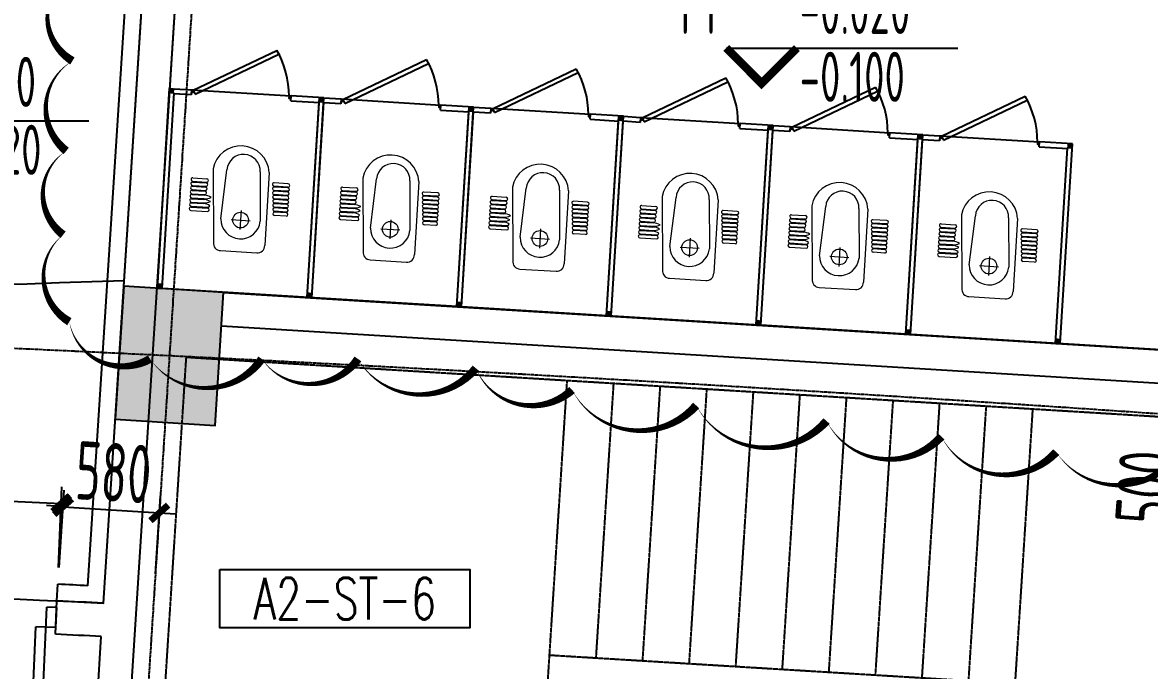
# Model space of a CAD drawing. Header units: millimetres. Extents: x 11639278 to 23698211, y -13072636 to -5537337.
# Drawn here: x 11792680 to 11799443, y -6392327 to -6388442 of the extents above; entities that cross this region are included whole.
import ezdxf
from ezdxf.enums import TextEntityAlignment as Align

# ---------------------------------------------------------------- set-up
doc = ezdxf.new("R2010")
doc.units = ezdxf.units.MM
doc.header["$LTSCALE"] = 10
for name, pattern in [('A2-RD-F1（少）$0$AUDIT_I_130807214254-2', [0]), ('A2-RG-AXIS$0$CENTER', [2, 1.25, -0.25, 0.25, -0.25]), ('A2-RG-AXIS$0$DOTE', [2.4200000000000004, 2, -0.2, 0.02, -0.2]), ('A2-RV-F1$0$DASHED2', [0.375, 0.25, -0.125])]:
    doc.linetypes.add(name, pattern=pattern)
for name, color, linetype in [('A2-RB-F1$0$A-DIMS-100', 1, 'Continuous'), ('A2-RD-F1（少）$0$A-1-1-X-toilel$0$A-FIXT', 55, 'Continuous'), ('A2-RD-F1（少）$0$A-STRS', 50, 'Continuous'), ('A2-RD-F1（少）$0$an-door', 2, 'Continuous'), ('A2-RD-F1（少）$0$B1-WC-FIXT', 55, 'A2-RD-F1（少）$0$AUDIT_I_130807214254-2'), ('A2-RG-AXIS$0$A-GRID', 1, 'A2-RG-AXIS$0$CENTER'), ('A2-RI-F1$0$$1$A-SYMB-NUMB-T', 4, 'Continuous'), ('A2-RI-F1$0$$2$A-SYMB', 4, 'Continuous'), ('A2-RI-F1$0$$3$A-SYMB', 4, 'Continuous'), ('A2-RI-F1$0$A-DOOR', 32, 'Continuous'), ('A2-RI-F1$0$A-SYMB', 4, 'Continuous'), ('A2-RI-F1$0$A-WALL', 7, 'Continuous'), ('A2-RI-F1$0$an-door', 2, 'Continuous'), ('A2-RI-F1$0$WINDOW_TEXT', 7, 'Continuous'), ('A2-RS-F1$0$A-HATH-GRAY', 8, 'Continuous'), ('A2-RS-F1$0$A-WALL-CONC', 6, 'Continuous'), ('A2-RV-F1$0$A-HATH', 9, 'Continuous')]:
    doc.layers.add(name, color=color, linetype=linetype)
doc.layers.add('A2-RD-F1（少）$0$A-X-AREA', color=6, linetype='Continuous', plot=False)
doc.layers.add('A2-RI-F1$0$A-X-AREA', color=6, linetype='Continuous', plot=False)
doc.styles.add('A2-RB-F1$0$XD2008', font='hzs.shx', dxfattribs={"width": 0.7, "bigfont": 'hztxt.shx'})
doc.styles.add('A2-RI-F1$0$$0$XD2008', font='hzs.shx', dxfattribs={"width": 0.7, "bigfont": 'hztxt.shx'})
doc.styles.add('A2-RI-F1$0$$1$ECADI-TXT', font='simplex.shx', dxfattribs={"bigfont": 'hztxt.shx'})
doc.styles.add('A2-RI-F1$0$SIMPLEX', font='simplex.shx', dxfattribs={"width": 0.7})
doc.styles.add('A2-RI-F1$0$XD2008', font='hzs.shx', dxfattribs={"width": 0.7, "bigfont": 'hztxt.shx'})
doc.dimstyles.new('A2-RB-F1$0$XD100$0', dxfattribs={"dimscale": 100, "dimtxt": 3.5, "dimasz": 1, "dimexe": 1, "dimexo": 2, "dimgap": 0.5, "dimtad": 1, "dimdec": 0, "dimdsep": 46, "dimtxsty": 'A2-RB-F1$0$XD2008', "dimblk1": 'A2-RB-F1$0$_ArchTick', "dimblk2": 'A2-RB-F1$0$_ArchTick', "dimsah": 1, "dimcen": 2.5, "dimclrt": 4, "dimaunit": 1, "dimadec": 0, "dimazin": 0, "dimtfac": 1, "dimtdec": 0, "dimtix": 1, "dimtmove": 1, "dimatfit": 3, "dimfxl": 0, "dimtolj": 1, "dimtzin": 0, "dimarcsym": 0})

# ---------------------------------------------------------------- blocks, each defined once
blk = doc.blocks.new('A2-RG-AXIS')
at = {"layer": 'A2-RG-AXIS$0$A-GRID', "linetype": 'A2-RG-AXIS$0$DOTE'}
blk.add_line((11795338.906983, -6362795.822334798), (11793349.69416508, -6393734.175850462), dxfattribs=at)
for radius, end in [(313399.9999999902, 95.40764402400131), (308699.9999999902, 95.4076440106419), (304099.9999999902, 95.40764399720393)]:
    blk.add_arc((11778730.70926435, -6694178.721949182), radius, 75.58928463849298, end, dxfattribs=at)
blk = doc.blocks.new('A2-RV-F1')
at = {"layer": 'A2-RV-F1$0$A-HATH', "linetype": 'A2-RV-F1$0$DASHED2'}
for p, q in [((11793661.19047622, -6390447.971752447), (11793459.07432987, -6393591.49703571)), ((11793661.19047622, -6390447.971752447), (11801041.30085881, -6390898.711805004)), ((11795946.94312805, -6390587.574037103), (11795707.6761627, -6394308.908371814)), ((11796226.36615947, -6390605.539824308), (11796120.55348054, -6392251.251151736)), ((11796505.7891909, -6390623.505611513), (11796400.03415413, -6392268.320426715)), ((11796785.21222232, -6390641.471398718), (11796679.51482771, -6392285.389701695)), ((11797064.63525374, -6390659.437185923), (11796958.9955013, -6392302.458976676)), ((11797344.05828517, -6390677.402973128), (11797238.47617489, -6392319.528251655)), ((11797623.48131659, -6390695.368760332), (11797517.95684847, -6392336.597526635)), ((11797902.90434801, -6390713.334547537), (11797797.43752206, -6392353.666801615)), ((11798182.32737944, -6390731.300334742), (11798076.91819565, -6392370.736076594)), ((11798461.75041086, -6390749.266121947), (11798356.39886923, -6392387.805351574)), ((11798741.74986392, -6390758.2667869), (11798629.46315722, -6392504.66907999)), ((11795841.15286879, -6392234.186766532, 1.620061549135989e-05), (11798635.95960466, -6392404.879516329, 1.620061549135989e-05))]:
    blk.add_line(p, q, dxfattribs=at)
blk = doc.blocks.new('A2-RB-F1$0$_ArchTick')
at = {"color": 0, "linetype": 'ByBlock', "const_width": 0.4}
blk.add_lwpolyline([(-0.5, -0.5), (0.5, 0.5)], dxfattribs=at)
blk = doc.blocks.new('*D1191')
at = {"layer": 'A2-RB-F1$0$A-DIMS-100', "color": 0, "lineweight": -2, "transparency": 16777216}
for p, q in [((11800977.47493172, -6390392.537969117), (11800311.77745884, -6390344.624956436)), ((11800411.51944689, -6390351.803801682), (11800375.6255594, -6390850.509035526)), ((11800393.57250315, -6390601.156418603), (11799676.8037777, -6390881.236667768)), ((11799676.8037777, -6390881.236667768), (11799624.3982074, -6391609.353180561)), ((11800941.58104423, -6390891.24320296), (11800275.88357135, -6390843.33019028))]:
    blk.add_line(p, q, dxfattribs=at)
at = {"layer": 'Defpoints', "color": 0, "transparency": 16777216}
for p in [(11801176.95890783, -6390406.895659609), (11800375.6255594, -6390850.509035526), (11801141.06502034, -6390905.600893451)]:
    blk.add_point(p, dxfattribs=at)
at = {"layer": 'A2-RB-F1$0$A-DIMS-100', "color": 0, "lineweight": -2, "transparency": 16777216, "xscale": 100, "yscale": 100, "zscale": 100}
for p, rotation in [((11800411.51944689, -6390351.803801682), 85.88328350686666), ((11800375.6255594, -6390850.509035526), 265.8832835068666)]:
    blk.add_blockref('A2-RB-F1$0$_ArchTick', p, dxfattribs=dict(at, rotation=rotation))
at = {"layer": 'A2-RB-F1$0$A-DIMS-100', "color": 4, "transparency": 16777216, "insert": (11799426.18151943, -6391229.14252236), "char_height": 350, "attachment_point": 5, "rotation": 85.88328350686666, "style": 'A2-RB-F1$0$XD2008'}
blk.add_mtext('\\A1;500', dxfattribs=at)
blk = doc.blocks.new('*D1300')
at = {"layer": 'A2-RB-F1$0$A-DIMS-100', "color": 0, "lineweight": -2, "transparency": 16777216}
for p, q in [((11791097.117768, -6391631.351434493), (11791118.3531913, -6391147.098093932)), ((11792895.3895708, -6391710.209048339), (11792916.6249941, -6391225.955707777)), ((11791113.97221275, -6391247.002082977), (11792912.24401555, -6391325.859696822))]:
    blk.add_line(p, q, dxfattribs=at)
at = {"layer": 'Defpoints', "color": 0, "transparency": 16777216}
for p in [(11792912.24401555, -6391325.859696822), (11791088.35581091, -6391831.159412581), (11792886.62761371, -6391910.017026428)]:
    blk.add_point(p, dxfattribs=at)
at = {"layer": 'A2-RB-F1$0$A-DIMS-100', "color": 0, "lineweight": -2, "transparency": 16777216, "xscale": 100, "yscale": 100, "zscale": 100}
for p, rotation in [((11791113.97221275, -6391247.002082977), 177.4890805538406), ((11792912.24401555, -6391325.859696822), 357.4890805538407)]:
    blk.add_blockref('A2-RB-F1$0$_ArchTick', p, dxfattribs=dict(at, rotation=rotation))
at = {"layer": 'A2-RB-F1$0$A-DIMS-100', "color": 4, "transparency": 16777216, "insert": (11792022.96531588, -6391061.646914549), "char_height": 350, "attachment_point": 5, "rotation": 357.48908055384067, "style": 'A2-RB-F1$0$XD2008'}
blk.add_mtext('\\A1;1800', dxfattribs=at)
blk = doc.blocks.new('*D1301')
at = {"layer": 'A2-RB-F1$0$A-DIMS-100', "color": 0, "lineweight": -2, "transparency": 16777216}
for p, q in [((11792899.46031886, -6391710.429146839), (11792929.37676054, -6391245.136826029)), ((11793477.42372425, -6391747.589890178), (11793507.34016594, -6391282.297569368)), ((11792922.96040796, -6391344.930765824), (11792823.16646817, -6391338.514413251)), ((11792922.96040796, -6391344.930765824), (11793500.92381336, -6391382.091509162)), ((11793500.92381336, -6391382.091509162), (11793600.71775316, -6391388.507861736))]:
    blk.add_line(p, q, dxfattribs=at)
at = {"layer": 'Defpoints', "color": 0, "transparency": 16777216}
for p in [(11793500.92381336, -6391382.091509162), (11792886.62761371, -6391910.017026428), (11793464.59101911, -6391947.177769766)]:
    blk.add_point(p, dxfattribs=at)
at = {"layer": 'A2-RB-F1$0$A-DIMS-100', "color": 0, "lineweight": -2, "transparency": 16777216, "xscale": 100, "yscale": 100, "zscale": 100}
for p, rotation in [((11792922.96040796, -6391344.930765824), 356.3211735637733), ((11793500.92381336, -6391382.091509162), 176.3211735637733)]:
    blk.add_blockref('A2-RB-F1$0$_ArchTick', p, dxfattribs=dict(at, rotation=rotation))
at = {"layer": 'A2-RB-F1$0$A-DIMS-100', "color": 4, "transparency": 16777216, "insert": (11793226.37890395, -6391138.974772956), "char_height": 350, "attachment_point": 5, "rotation": 356.3211735637733, "style": 'A2-RB-F1$0$XD2008'}
blk.add_mtext('\\A1;580', dxfattribs=at)
blk = doc.blocks.new('A2-RS-F1')
at = {"layer": 'A2-RS-F1$0$A-HATH-GRAY', "ltscale": 3}
h = blk.add_hatch(color=256, dxfattribs=at)
h.paths.add_polyline_path([(11790490.65924199, -6377046.489880169), (11789491.3032713, -6377010.621266499), (11789445.17112454, -6378310.198236045), (11790444.54168875, -6378345.673232787)], flags=16)
h.paths.add_polyline_path([(11794711.10463453, -6377235.625744862), (11794112.34099576, -6377197.127629422), (11794061.00455762, -6377995.566517969), (11794659.76819639, -6378034.064633409)], flags=0)
h.paths.add_polyline_path([(11794483.29897179, -6380778.701711025), (11793884.53533302, -6380740.203595584), (11793833.19889488, -6381538.642484131), (11794431.96253365, -6381577.140599572)], flags=0)
h.paths.add_polyline_path([(11793886.50934744, -6390060.608707702), (11793287.74570867, -6390022.110592261), (11793236.40927053, -6390820.549480808), (11793835.1729093, -6390859.047596249)], flags=0)
h.paths.add_polyline_path([(11793658.70338243, -6393603.689374982), (11793059.93974367, -6393565.191259542), (11793008.60330553, -6394363.630148089), (11793607.36694429, -6394402.128263529)], flags=0)
h.paths.add_polyline_path([(11789926.49201458, -6392936.47777631), (11788927.13604389, -6392900.609162641), (11788881.00389713, -6394200.186132187), (11789880.37446134, -6394235.661128929)], flags=16)
h.paths.add_polyline_path([(11781272.00868585, -6392739.216309976), (11780272.03490172, -6392732.050791884), (11780263.22846494, -6394032.416479454), (11781263.2055371, -6394039.188123904)], flags=16)
h.paths.add_polyline_path([(11772615.42466172, -6392790.735593002), (11771615.65744847, -6392812.286298356), (11771644.19337135, -6394112.368671072), (11772643.95256158, -6394090.42416007)], flags=16)
h.paths.add_polyline_path([(11771835.59331268, -6400549.446265211, 1), (11772735.59328884, -6400549.446265211, 1)])
h.paths.add_polyline_path([(11789601.82287498, -6400663.664113253, 1), (11788701.82289882, -6400663.664113253, 1)], flags=0)
h.paths.add_polyline_path([(11797125.53371406, -6401083.915709294, 1), (11798025.53369022, -6401083.915709294, 1)], flags=0)
h.paths.add_polyline_path([(11772266.5069368, -6376894.564468444), (11771266.73972355, -6376916.115173798), (11771295.27564643, -6378216.197546514), (11772295.03483666, -6378194.253035512)], flags=16)
h.paths.add_polyline_path([(11781379.67783259, -6376839.580862745), (11780379.70404846, -6376832.415344653), (11780370.89761168, -6378132.781032223), (11781370.87468383, -6378139.552676673)], flags=16)
h.paths.add_polyline_path([(11752826.49415712, -6385565.984623466), (11752029.01344788, -6385629.423715467), (11752187.61117789, -6387623.125488561), (11752985.09188712, -6387559.68639656)], flags=17)
h.paths.add_polyline_path([(11757362.77734912, -6385212.863826217), (11756565.29663988, -6385276.302918219), (11756723.90089429, -6387270.086708404), (11757521.23378404, -6387204.789405802)], flags=17)
h.paths.add_polyline_path([(11762965.14824347, -6393140.851265624), (11763031.00361343, -6394439.578159787), (11764029.72045525, -6394388.935590206), (11763963.86508529, -6393090.208696045)])
h.paths.add_polyline_path([(11793008.60330553, -6394363.630148089), (11793607.36694429, -6394402.128263529), (11793658.70338243, -6393603.689374982), (11793059.93974367, -6393565.191259542)], flags=17)
h.paths.add_polyline_path([(11793236.40927053, -6390820.549480808), (11793835.1729093, -6390859.047596249), (11793886.50934744, -6390060.608707702), (11793287.74570867, -6390022.110592261)], flags=17)
h.paths.add_polyline_path([(11793833.19889488, -6381538.642484131), (11794431.96253365, -6381577.140599572), (11794483.29897179, -6380778.701711025), (11793884.53533302, -6380740.203595584)], flags=17)
h.paths.add_polyline_path([(11794061.00455762, -6377995.566517969), (11794659.76819639, -6378034.064633409), (11794711.10463453, -6377235.625744862), (11794112.34099576, -6377197.127629422)], flags=17)
h.paths.add_polyline_path([(11762159.93138714, -6377261.253480596), (11762225.7867571, -6378559.980374758), (11763224.50359892, -6378509.337805177), (11763158.64822897, -6377210.610911016)], flags=17)
edge = h.paths.add_edge_path(flags=16)
edge.add_arc((11772285.59330076, -6400549.446265211), 449.999988079071, 0, 360)
edge = h.paths.add_edge_path(flags=16)
edge.add_arc((11789151.8228869, -6400663.664113253), 449.999988079071, 0, 360)
edge = h.paths.add_edge_path()
edge.add_arc((11763856.97305767, -6400855.586584635), 449.999988079071, 0, 360)
edge = h.paths.add_edge_path(flags=17)
edge.add_arc((11797575.53370214, -6401083.915709294), 449.999988079071, 0, 360)
edge = h.paths.add_edge_path()
edge.add_arc((11755440.62286279, -6401403.617404835), 450, 0, 360)
h.paths.add_polyline_path([(11756756.1168349, -6377586.650368808), (11756914.72077755, -6379580.430239997), (11756117.24006832, -6379643.869331998), (11755958.63612566, -6377650.089460809)], flags=17)
h.paths.add_polyline_path([(11757322.63369773, -6394796.642427704), (11758119.96658747, -6394731.345125102), (11758001.1596604, -6393237.845935938), (11757203.67895116, -6393301.28502794)])
h.paths.add_polyline_path([(11752786.32793951, -6395149.47954925), (11753583.80864874, -6395086.040457249), (11753449.00057824, -6393391.393950119), (11752651.519869, -6393454.83304212)])
h.paths.add_polyline_path([(11751580.96783576, -6379997.127898298), (11752378.448545, -6379933.688806297), (11752219.84838827, -6377939.956527228), (11751422.36767903, -6378003.395619228)])
edge = h.paths.add_edge_path()
edge.add_line((11771615.66609192, -6392812.680089408), (11771644.19337135, -6394112.368671072))
edge.add_line((11771644.19337135, -6394112.368671072), (11772643.95256158, -6394090.42416007))
edge.add_line((11772643.95256158, -6394090.42416007), (11772615.42466172, -6392790.735593002))
edge.add_line((11772615.42466172, -6392790.735593002), (11771615.65682784, -6392812.286311734))
edge.add_line((11780272.03223428, -6392732.44466875), (11780263.22846494, -6394032.416479454))
edge.add_line((11780263.22846494, -6394032.416479454), (11781263.2055371, -6394039.188123904))
edge.add_line((11781263.2055371, -6394039.188123904), (11781272.00868585, -6392739.216309976))
edge.add_line((11781272.00868585, -6392739.216309976), (11780272.03428096, -6392732.050787436))
edge.add_line((11788927.1220706, -6392901.002800607), (11788881.00389713, -6394200.186132187))
edge.add_line((11788881.00389713, -6394200.186132187), (11789880.37446134, -6394235.661128929))
edge.add_line((11789880.37446134, -6394235.661128929), (11789926.49201458, -6392936.47777631))
edge.add_line((11789926.49201458, -6392936.47777631), (11788927.13542351, -6392900.609140375))
edge.add_line((11789491.28929801, -6377011.014904466), (11789445.17112454, -6378310.198236045))
edge.add_line((11789445.17112454, -6378310.198236045), (11790444.54168875, -6378345.673232787))
edge.add_line((11790444.54168875, -6378345.673232787), (11790490.65924199, -6377046.489880169))
edge.add_line((11790490.65924199, -6377046.489880169), (11789491.30265092, -6377010.621244233))
edge.add_line((11780379.70138101, -6376832.809221519), (11780370.89761168, -6378132.781032223))
edge.add_line((11780370.89761168, -6378132.781032223), (11781370.87468383, -6378139.552676673))
edge.add_line((11781370.87468383, -6378139.552676673), (11781379.67783259, -6376839.580862745))
edge.add_line((11781379.67783259, -6376839.580862745), (11780379.7034277, -6376832.415340205))
edge.add_line((11771266.74836699, -6376916.50896485), (11771295.27564643, -6378216.197546514))
edge.add_line((11771295.27564643, -6378216.197546514), (11772295.03483666, -6378194.253035512))
edge.add_line((11772295.03483666, -6378194.253035512), (11772266.5069368, -6376894.564468444))
edge.add_line((11772266.5069368, -6376894.564468444), (11771266.73910292, -6376916.115187177))
edge.add_line((11756723.90089429, -6387270.086708404), (11757521.23378404, -6387204.789405802))
edge.add_line((11756565.29663988, -6385276.302918219), (11757362.77734911, -6385212.863826217))
edge.add_line((11756565.29663988, -6385276.302918219), (11756723.90089429, -6387270.086708404))
edge.add_line((11752187.61117789, -6387623.125488561), (11752985.09188712, -6387559.68639656))
edge.add_line((11752029.01344788, -6385629.423715467), (11752826.49415712, -6385565.984623466))
edge.add_line((11752029.01344788, -6385629.423715467), (11752187.61372639, -6387623.157525281))
edge.add_line((11752826.49415712, -6385565.984623466), (11752985.09188712, -6387559.68639656))
edge.add_line((11757362.16569091, -6385205.17478771), (11757521.23378404, -6387204.789405802))
edge = h.paths.add_edge_path()
edge.add_arc((11847549.46273949, -6408655.214648793), 450, 0, 360)
h.paths.add_polyline_path([(11818747.08590352, -6372607.465949093), (11817357.24755043, -6372439.086492037), (11817138.82858831, -6374225.786506399), (11818528.66694141, -6374394.165963455)])
h.paths.add_polyline_path([(11827964.18985066, -6373889.091342508), (11826579.7594245, -6373680.873465245), (11826310.12718077, -6375460.565078269), (11827694.55760693, -6375668.782955533)])
h.paths.add_polyline_path([(11837140.69266675, -6375434.848402199), (11835762.81185892, -6375186.963814738), (11835442.18868986, -6376958.179376942), (11836820.0694977, -6377206.063964403)])
h.paths.add_polyline_path([(11814457.2226755, -6396161.729004352), (11815846.87749896, -6396331.609761432), (11816041.01757592, -6394743.509384341), (11814651.43042465, -6394573.081353133)])
h.paths.add_polyline_path([(11851385.01730044, -6401917.463662516), (11850605.41993879, -6401737.765077815), (11850371.09177984, -6402709.973765338), (11851150.68914149, -6402889.672350037)])
h.paths.add_polyline_path([(11846959.82680723, -6400859.04400699), (11846180.22944558, -6400679.345422289), (11845945.90128663, -6401651.554109812), (11846725.49864828, -6401831.252694511)])
h.paths.add_polyline_path([(11841338.16658373, -6400630.089525286), (11839968.28479601, -6400341.257588528), (11840298.36252463, -6398775.753877172), (11841668.35733187, -6399064.046077805)])
h.paths.add_polyline_path([(11831505.78589485, -6398704.013841973), (11832883.39729452, -6398953.386718429), (11833168.38112823, -6397379.049590709), (11831790.86870509, -6397129.134227252)])
h.paths.add_polyline_path([(11822999.75763769, -6397310.462666017), (11824383.96141723, -6397520.176510883), (11824623.62282845, -6395938.305597956), (11823239.50240787, -6395728.046647794)])
h.paths.add_polyline_path([(11806985.09511734, -6395311.296945799), (11806188.54669958, -6395237.063407816), (11806299.92049076, -6394041.988788532), (11807096.44551313, -6394116.473366143)])
h.paths.add_polyline_path([(11800592.0339871, -6394828.716624237), (11801190.79762586, -6394867.214739674), (11801242.134064, -6394068.77585113), (11800643.37042524, -6394030.277735691)])
h.paths.add_polyline_path([(11793008.60330553, -6394363.630148089), (11793607.36694429, -6394402.128263529), (11793658.70338243, -6393603.689374982), (11793059.93974367, -6393565.191259542)], flags=17)
h.paths.add_polyline_path([(11800819.82429773, -6391285.87943023), (11801418.5879365, -6391324.377545667), (11801469.92437464, -6390525.938657123), (11800871.16073588, -6390487.440541684)])
h.paths.add_polyline_path([(11793236.40927053, -6390820.549480808), (11793835.1729093, -6390859.047596249), (11793886.50934744, -6390060.608707702), (11793287.74570867, -6390022.110592261)], flags=17)
h.paths.add_polyline_path([(11853036.96933298, -6395063.647524455), (11853271.29749193, -6394091.438836934), (11852491.70013029, -6393911.740252233), (11852257.37197134, -6394883.948939756)])
h.paths.add_polyline_path([(11854911.53078619, -6387286.24280164), (11855145.85894514, -6386314.03411412), (11854366.2615835, -6386134.335529419), (11854131.93342455, -6387106.544216941)])
h.paths.add_polyline_path([(11846269.02681059, -6377243.462396342), (11844898.83191125, -6376956.115520435), (11844527.48222358, -6378717.394372237), (11845897.67712293, -6379004.741248144)])
h.paths.add_polyline_path([(11848611.82646362, -6394005.030281416), (11848846.15462257, -6393032.821593896), (11848066.55726093, -6392853.123009195), (11847832.22910198, -6393825.331696717)])
h.paths.add_polyline_path([(11850486.43372208, -6386227.435516321), (11850720.76188103, -6385255.226828801), (11849941.16451938, -6385075.5282441), (11849706.83636043, -6386047.736931622)])
h.paths.add_polyline_path([(11843712.14771581, -6384523.328557155), (11844299.24032355, -6384647.111714084), (11844423.02348047, -6384060.019106346), (11843835.93087274, -6383936.235949417)])
h.paths.add_polyline_path([(11842061.70562338, -6392351.229993655), (11842648.79823112, -6392475.013150584), (11842772.58138805, -6391887.920542846), (11842185.48878032, -6391764.137385917)])
h.paths.add_polyline_path([(11808357.3904833, -6373042.390635182), (11808954.80179662, -6373098.065788672), (11809029.04345859, -6372301.430198045), (11808431.63214527, -6372245.755044556)])
h.paths.add_polyline_path([(11793833.19889488, -6381538.642484131), (11794431.96253365, -6381577.140599572), (11794483.29897179, -6380778.701711025), (11793884.53533302, -6380740.203595584)], flags=17)
h.paths.add_polyline_path([(11801416.57157933, -6382004.630992735), (11802015.3352181, -6382043.129108172), (11802066.67165624, -6381244.690219628), (11801467.90801747, -6381206.192104189)])
h.paths.add_polyline_path([(11801644.36177372, -6378461.795606661), (11802243.12541248, -6378500.293722101), (11802294.46185062, -6377701.854833554), (11801695.69821186, -6377663.356718114)])
h.paths.add_polyline_path([(11794061.00455762, -6377995.566517969), (11794659.76819639, -6378034.064633409), (11794711.10463453, -6377235.625744862), (11794112.34099576, -6377197.127629422)], flags=17)
h.paths.add_polyline_path([(11808460.48668476, -6379479.897142787), (11807663.938267, -6379405.663604804), (11807775.31205818, -6378210.58898552), (11808571.83708055, -6378285.073563132)])
edge = h.paths.add_edge_path(flags=16)
edge.add_arc((11772285.59330076, -6400549.446265211), 449.999988079071, 0, 360)
edge = h.paths.add_edge_path(flags=17)
edge.add_arc((11789151.8228869, -6400663.664113253), 449.999988079071, 0, 360)
edge = h.paths.add_edge_path(flags=17)
edge.add_arc((11797575.53370214, -6401083.915709294), 449.999988079071, 0, 360)
edge = h.paths.add_edge_path()
edge.add_arc((11805983.68059895, -6401745.884138802), 449.999988079071, 0, 360)
edge = h.paths.add_edge_path()
edge.add_arc((11814369.37384068, -6402649.0028648), 449.999988079071, 0, 360)
edge = h.paths.add_edge_path()
edge.add_arc((11822725.66810348, -6403792.544332979), 449.999988079071, 0, 360)
edge = h.paths.add_edge_path()
edge.add_arc((11831045.68223906, -6405175.541482564), 449.999988079071, 0, 360)
edge = h.paths.add_edge_path()
edge.add_arc((11839322.55837192, -6406796.881442009), 450, 0, 360)
edge = h.paths.add_edge_path(flags=17)
edge.add_line((11771615.66609192, -6392812.680089408), (11771644.19337135, -6394112.368671072))
edge.add_line((11771644.19337135, -6394112.368671072), (11772643.95256158, -6394090.42416007))
edge.add_line((11772643.95256158, -6394090.42416007), (11772615.42466172, -6392790.735593002))
edge.add_line((11772615.42466172, -6392790.735593002), (11771615.65682784, -6392812.286311734))
edge.add_line((11780272.03223428, -6392732.44466875), (11780263.22846494, -6394032.416479454))
edge.add_line((11780263.22846494, -6394032.416479454), (11781263.2055371, -6394039.188123904))
edge.add_line((11781263.2055371, -6394039.188123904), (11781272.00868585, -6392739.216309976))
edge.add_line((11781272.00868585, -6392739.216309976), (11780272.03428096, -6392732.050787436))
edge.add_line((11788927.1220706, -6392901.002800607), (11788881.00389713, -6394200.186132187))
edge.add_line((11788881.00389713, -6394200.186132187), (11789880.37446134, -6394235.661128929))
edge.add_line((11789880.37446134, -6394235.661128929), (11789926.49201458, -6392936.47777631))
edge.add_line((11789926.49201458, -6392936.47777631), (11788927.13542351, -6392900.609140375))
edge.add_line((11789491.28929801, -6377011.014904466), (11789445.17112454, -6378310.198236045))
edge.add_line((11789445.17112454, -6378310.198236045), (11790444.54168875, -6378345.673232787))
edge.add_line((11790444.54168875, -6378345.673232787), (11790490.65924199, -6377046.489880169))
edge.add_line((11790490.65924199, -6377046.489880169), (11789491.30265092, -6377010.621244233))
edge.add_line((11780379.70138101, -6376832.809221519), (11780370.89761168, -6378132.781032223))
edge.add_line((11780370.89761168, -6378132.781032223), (11781370.87468383, -6378139.552676673))
edge.add_line((11781370.87468383, -6378139.552676673), (11781379.67783259, -6376839.580862745))
edge.add_line((11781379.67783259, -6376839.580862745), (11780379.7034277, -6376832.415340205))
edge.add_line((11771266.74836699, -6376916.50896485), (11771295.27564643, -6378216.197546514))
edge.add_line((11771295.27564643, -6378216.197546514), (11772295.03483666, -6378194.253035512))
edge.add_line((11772295.03483666, -6378194.253035512), (11772266.5069368, -6376894.564468444))
edge.add_line((11772266.5069368, -6376894.564468444), (11771266.73910292, -6376916.115187177))
edge = h.paths.add_edge_path()
edge.add_arc((11780719.54132999, -6400485.442410535), 449.999988079071, 0, 360)
at = {"layer": 'A2-RS-F1$0$A-WALL-CONC', "ltscale": 3}
blk.add_lwpolyline([(11793236.40927053, -6390820.549480808), (11793835.1729093, -6390859.047596249), (11793886.50934744, -6390060.608707702), (11793287.74570867, -6390022.110592261), (11793236.40927053, -6390820.549480808)], dxfattribs=at)
blk = doc.blocks.new('A2-RI-F1$0$ECADI-TAG-HGHT（国标）')
at = {"color": 1}
blk.add_line((-2.121320343559546, 2.121320343559546), (11.76789873223262, 2.121320343559546), dxfattribs=at)
at = {"color": 1, "const_width": 0.5}
blk.add_lwpolyline([(-2.121320343559546, 2.121320343559546), (0, 0), (2.121320343559546, 2.121320343559546)], dxfattribs=at)
at = {"color": 1}
blk.add_point((-1.480769230769231, 4.6), dxfattribs=at)
at = {"style": 'A2-RI-F1$0$XD2008', "width": 0.7}
blk.add_attdef('FL', text='', height=3, dxfattribs=at).set_placement((-2.688785023899595, 2.967328765217609), align=Align.RIGHT)
for tag, p in [('F.F.L.', (2.283611041903605, 2.967328765217609)), ('T.O.S.', (2.283611041903605, -1.104423031572336))]:
    blk.add_attdef(tag, p, '', height=3, dxfattribs=at)
blk = doc.blocks.new('A2-RI-F1$0$$DorLib2D$00000011')
for p, q in [((-0.4666666602065561, 0.4708801651422903), (-0.4666666602065561, -0.06245316819156699)), ((-0.4666666602065561, 0.4708801651422903), (-0.4333333268731963, 0.4708801651422903)), ((-0.4333333268731963, 0.4708801651422903), (-0.4333333268731963, 0.004213498475152733)), ((0.4333333397943449, 0.4708801651422903), (0.4333333397943449, 0.004213498475152733)), ((0.4666666731277047, 0.4708801651422903), (0.4333333397943449, 0.4708801651422903)), ((0.4666666731277047, 0.4708801651422903), (0.4666666731277047, -0.06245316819156699)), ((-0.483333326873236, 0.3962051976975829), (-0.4666666602065561, 0.3962051976975829)), ((-0.4166666602065021, 0.3962051976975829), (-0.4333333268731963, 0.3962051976975829)), ((0.4166666731276649, 0.3962051976975829), (0.4333333397943449, 0.3962051976975829)), ((0.4833333397943989, 0.3962051976975829), (0.4666666731277047, 0.3962051976975829)), ((-0.483333326873236, 0.2345635206386163), (-0.4666666602065561, 0.2345635206386163)), ((-0.4166666602065021, 0.2345635206386163), (-0.4333333268731963, 0.2345635206386163)), ((0.4166666731276649, 0.2345635206386163), (0.4333333397943449, 0.2345635206386163)), ((0.4833333397943846, 0.2345635206386163), (0.4666666731277047, 0.2345635206386163)), ((-0.4999999935399302, 0.004213498475152733), (-0.4333333268731963, 0.004213498475152733)), ((-0.499999993539916, 0.004213498475181154), (-0.4999999935399302, -0.06245316819156699)), ((0.5000000064610788, 0.004213498475152733), (0.4333333397943449, 0.004213498475152733)), ((0.5000000064610788, 0.004213498475181154), (0.5000000064610788, -0.06245316819156699)), ((-0.4999999935399302, -0.06245316819156699), (-0.4666666602065561, -0.06245316819156699)), ((0.5000000064610788, -0.06245316819156699), (0.4666666731277047, -0.06245316819156699))]:
    blk.add_line(p, q)
at = {"lineweight": 13}
for p, q in [((-0.483333326873236, 0.3962051976975829), (-0.483333326873236, 0.2345635206386163)), ((-0.4166666602065021, 0.3962051976975829), (-0.4166666602065021, 0.2345635206386163)), ((0.4166666731276649, 0.3962051976975829), (0.4166666731276649, 0.2345635206386163)), ((0.4833333397943989, 0.3962051976975829), (0.4833333397943846, 0.2345635206386163))]:
    blk.add_line(p, q, dxfattribs=at)
for centre, start, end in [((-0.4666666602065561, 0.004213498475152733), 0, 85.90395624167282), ((0.4666666731277047, 0.004213498475152733), 94.09604375832718, 180)]:
    blk.add_arc(centre, 0.4666666666671333, start, end, dxfattribs=at)
blk = doc.blocks.new('A2-RI-F1$0$door-doublewing')
at = {"layer": 'A2-RI-F1$0$A-DOOR', "color": 4, "xscale": -0.9999999999999998, "rotation": 180}
blk.add_blockref('A2-RI-F1$0$$DorLib2D$00000011', (-6.460084023274248e-09, -0.02911983485822134), dxfattribs=at)
at = {"layer": 'A2-RI-F1$0$WINDOW_TEXT', "style": 'A2-RI-F1$0$SIMPLEX', "flags": 9}
blk.add_attdef('A', text='', height=0.9999999999999998, dxfattribs=at).set_placement((0, 1.5), align=Align.MIDDLE)
blk = doc.blocks.new('A2-RI-F1$0$$1$ECADI-TAG-CODE')
at = {"layer": 'A2-RI-F1$0$$1$A-SYMB-NUMB-T', "color": 1}
blk.add_lwpolyline([(1.793912929315411e-08, 3.499999970167053), (15.00000001793913, 3.499999970167053), (15.00000001793913, -2.983294677960657e-08), (1.793912929315411e-08, -2.983294677960657e-08)], close=True, dxfattribs=at)
at = {"layer": 'A2-RI-F1$0$$1$A-SYMB-NUMB-T', "style": 'A2-RI-F1$0$$1$ECADI-TXT', "width": 0.7}
blk.add_attdef('CODE', text='', height=2.5, dxfattribs=at).set_placement((7.500000017939129, 1.749999970167053), align=Align.MIDDLE_CENTER)
blk = doc.blocks.new('A2-RI-F1$0$$2$ECADI-TAG-HGHT（国标）')
at = {"color": 1}
blk.add_line((-2.121320343559546, 2.121320343559546), (11.76789873223262, 2.121320343559546), dxfattribs=at)
at = {"color": 1, "const_width": 0.5}
blk.add_lwpolyline([(-2.121320343559546, 2.121320343559546), (0, 0), (2.121320343559546, 2.121320343559546)], dxfattribs=at)
at = {"color": 1}
blk.add_point((-1.480769230769231, 4.6), dxfattribs=at)
at = {"style": 'A2-RI-F1$0$$0$XD2008', "width": 0.7}
blk.add_attdef('FL', text='', height=3, dxfattribs=at).set_placement((-2.688785023899595, 2.967328765217609), align=Align.RIGHT)
for tag, p in [('F.F.L.', (2.283611041903605, 2.967328765217609)), ('T.O.S.', (2.283611041903605, -1.104423031572336))]:
    blk.add_attdef(tag, p, '', height=3, dxfattribs=at)
blk = doc.blocks.new('A2-RI-F1')
at = {"layer": 'A2-RI-F1$0$A-WALL'}
for p, q in [((11793165.51280078, -6391923.20678553), (11794028.5822213, -6378499.833177493)), ((11793220.9218796, -6394178.46155203), (11793750.41721583, -6385943.186899854)), ((11793886.50934744, -6390060.608707702), (11800871.16073588, -6390487.440541684)), ((11793874.31011088, -6390260.236307566), (11800858.96149932, -6390687.068141548)), ((11792877.86561783, -6392109.825888878), (11792886.62761371, -6391910.017026448)), ((11793021.12509765, -6394168.877918515), (11793152.67835019, -6392122.821812026))]:
    blk.add_line(p, q, dxfattribs=at)
for radius, start, end in [(302599.9999999698, 87.26580532901379, 87.31866985461416), (302399.9999999698, 87.2664301421414, 87.31855714879269)]:
    blk.add_arc((11778730.70926435, -6694178.721949163), radius, start, end, dxfattribs=at)
at = {"layer": 'A2-RI-F1$0$A-X-AREA'}
blk.add_lwpolyline([(11793750.41721583, -6385943.186899834), (11801533.43762095, -6386421.077401536), (11801270.33649496, -6390513.10595197), (11793487.33358904, -6390034.943297458)], close=True, dxfattribs=at)
at = {"layer": 'A2-RI-F1$0$an-door'}
for p, q in [((11793072.02926452, -6391818.644325444), (11793922.26886139, -6378594.813780882)), ((11792886.6276137, -6391910.017026448), (11792891.00861163, -6391810.112595649))]:
    blk.add_line(p, q, dxfattribs=at)
blk.add_arc((11778730.70926435, -6694178.721949163), 302699.9999999698, 87.28442409414345, 87.31872615167467, dxfattribs=at)
at = {"layer": 'Defpoints'}
blk.add_lwpolyline([(11792942.14971707, -6388169.590756054, 0, 50, 0.52056705), (11792979.40100533, -6388672.166394448, 0, 50, 0.52056705), (11792979.40100533, -6388672.166394448, 0, 50, 0.52056705), (11792942.14971707, -6389211.971759996, 0, 50, 0.52056705), (11792942.14971707, -6389211.971759996, 0, 50, 0.52056705), (11792923.52606861, -6389714.54739839, 0, 50, 0.52056705), (11792923.52606861, -6389714.54739839, 0, 50, 0.52056705), (11792960.77735688, -6390235.737900361, 0, 50, 0.52056705), (11792960.77735688, -6390235.737900361, 0, 50, 0.52056705), (11793445.04809562, -6390459.10525835, 0, 50, 0.52056705), (11793445.04809562, -6390459.105258351, 0, 50, 0.52056705), (11794115.57926703, -6390459.10525835, 0, 50, 0.52056705), (11794115.57926703, -6390459.105258351, 0, 50, 0.52056705), (11794692.9802221, -6390459.10525835, 0, 50, 0.52056705), (11794692.9802221, -6390459.105258351, 0, 50, 0.52056705), (11795400.75869041, -6390514.946180767, 0, 50, 0.52056705), (11795400.75869041, -6390514.946180767, 0, 50, 0.52056705), (11795978.15964549, -6390645.24472334, 0, 50, 0.52056705), (11795978.15964549, -6390645.24472334, 0, 50, 0.52056705), (11796723.19339342, -6390738.313538756, 0, 50, 0.52056705), (11796723.19339342, -6390738.313538756, 0, 50, 0.52056705), (11797505.47842961, -6390831.384188329, 0, 50, 0.52056705), (11797505.47842961, -6390831.384188329, 0, 50, 0.52056705), (11798194.63324946, -6390924.453003746, 0, 50, 0.52056705), (11798194.63324946, -6390924.453003747, 0, 50, 0.52056705), (11798883.78806932, -6391017.523653317, 0, 50, 0.52056705), (11798883.78806932, -6391017.523653317, 0, 50, 0.52056705), (11799610.19816879, -6391036.136682739, 0, 50, 0.52056705)], format="xyseb", dxfattribs=at)
blk.add_blockref('A2-RS-F1', (0, 0))
at = {"layer": 'A2-RI-F1$0$$2$A-SYMB', "xscale": 99.99999999989086, "yscale": 99.99999999989086, "zscale": 99.99999999989086}
blk.add_blockref('A2-RI-F1$0$$2$ECADI-TAG-HGHT（国标）', (11791901.59281506, -6389244.427821863), dxfattribs=at).add_auto_attribs({'F.F.L.': '-0.120', 'T.O.S.': '-0.220'})
at = {"layer": 'A2-RI-F1$0$$3$A-SYMB', "xscale": 100.000000010019, "yscale": 100.000000010019, "zscale": 100}
blk.add_blockref('A2-RI-F1$0$$1$ECADI-TAG-CODE', (11793864.30441851, -6392071.25766026), dxfattribs=at).add_auto_attribs({'CODE': 'A2-ST-6'})
at = {"layer": 'A2-RI-F1$0$A-DOOR', "xscale": 1799.999999998143, "yscale": 1799.999999998143, "zscale": 1799.999999998143, "rotation": 357.4890805537766}
blk.add_blockref('A2-RI-F1$0$door-doublewing', (11791983.11071437, -6391970.492650741), dxfattribs=at)
at = {"layer": 'A2-RI-F1$0$A-SYMB', "xscale": 99.99999999989086, "yscale": 99.99999999989086, "zscale": 99.99999999989086}
blk.add_blockref('A2-RI-F1$0$ECADI-TAG-HGHT（国标）', (11797115.66918201, -6388806.92508051), dxfattribs=at).add_auto_attribs({'F.F.L.': '-0.020', 'T.O.S.': '-0.100', 'FL': 'F1'})
blk = doc.blocks.new('A2-RD-F1（少）$0$BI-W-db')
at = {"layer": 'A2-RD-F1（少）$0$A-1-1-X-toilel$0$A-FIXT'}
for points in [[(-10400.00001796149, 6725.988182331901), (-10370.00001797639, 6725.98731939448), (-10399.9991550222, 6755.988182321656), (-10369.99915503711, 6755.987319380976)], [(-9230.000019725412, 6725.99681197945), (-9200.00001973845, 6725.99594904203), (-9229.999156789854, 6755.996811969671), (-9199.999156802893, 6755.99594902806)], [(-10400.00085850805, 5825.999999993946), (-10370.0008585155, 5825.99913705606), (-10399.99999556318, 5855.999999982771), (-10369.99999557994, 5855.99913704209)], [(-9230.000860266387, 5826.008629641961), (-9200.000860283151, 5826.007766703144), (-9229.999997327104, 5856.008629629388), (-9199.999997342005, 5856.007766690571)]]:
    blk.add_trace(points, dxfattribs=at)
at = {"layer": 'A2-RD-F1（少）$0$B1-WC-FIXT'}
for p, q in [((-10400.00001979247, 6725.988182331435), (-9225.400019662455, 6725.996811722871)), ((-10399.99999998324, 5851.400000000373), (-10399.99913821928, 6755.899999986403)), ((-9199.999159311876, 6755.908629373182), (-10399.99915943667, 6755.899999985471)), ((-10399.99915943667, 6755.899999985471), (-10399.9991594404, 6730.499999990221)), ((-9230.000730477273, 6623.509851889685), (-9230.00073047541, 6725.996777923312)), ((-9199.999999841675, 6725.996998328716), (-9199.999999852851, 6623.509851883166)), ((-9199.999159311876, 6755.908629373182), (-9199.999159306288, 6730.508629377466)), ((-9199.999999852851, 6623.509851883166), (-9230.000730477273, 6623.509851889685)), ((-9202.589123150334, 6612.582184486091), (-9225.322226349264, 6599.457221242599)), ((-9225.322226349264, 6599.457221242599), (-8955.322982478887, 6112.581195951905)), ((-9202.589123150334, 6612.582184486091), (-8932.589879283682, 6125.706159193534)), ((-9230.000730486587, 6023.509851882234), (-9230.000730480999, 5851.408761727158)), ((-9230.000730486587, 6023.509851882234), (-9199.999999856576, 6023.509851884563)), ((-9199.999999852851, 5826.008629388642), (-9199.999999856576, 6023.509851884563)), ((-10399.99999998324, 5851.400000000373), (-10399.99999998324, 5825.999999992549)), ((-10399.99999998324, 5825.999999992549), (-10399.99999998324, 5851.400000000373)), ((-10399.99999998324, 5825.999999992549), (-9199.999999852851, 5826.008629388642)), ((-9225.399867534637, 5856.008629365359), (-10399.99986766651, 5855.999999979511))]:
    blk.add_line(p, q, dxfattribs=at)
at = {"layer": 'A2-RD-F1（少）$0$B1-WC-FIXT', "lineweight": 13}
for p, q in [((-9911.908578241244, 6592.418006547727), (-9911.908578241244, 6592.418006547727)), ((-9901.908578241244, 6582.418006552383), (-9901.909418780357, 6482.012385365088)), ((-9896.908578239381, 6582.418006549589), (-9896.909418776631, 6480.070637788158)), ((-9886.908578241244, 6592.418006549589), (-9886.908578241244, 6592.418006549589)), ((-9876.908578239381, 6582.418006550986), (-9876.908578241244, 6509.970637780149)), ((-9871.908578239381, 6582.418006553315), (-9871.908578237519, 6508.02889020415)), ((-9861.908578241244, 6592.418006550986), (-9861.908578241244, 6592.418006550986)), ((-9851.908578241244, 6582.418006550055), (-9851.908578241244, 6508.028890205082)), ((-9846.908578241244, 6582.418006550521), (-9846.908578239381, 6506.087142629083)), ((-9836.908578241244, 6592.418006552849), (-9836.908578241244, 6592.418006552849)), ((-9826.908578237519, 6582.418006550055), (-9826.908578239381, 6506.087142629083)), ((-9821.908578239381, 6582.418006551918), (-9821.908578243107, 6504.145395061001)), ((-9811.908578241244, 6592.418006551452), (-9811.908578241244, 6592.418006551452)), ((-9801.90857824497, 6582.418006550521), (-9801.908578241244, 6504.145395061001)), ((-9796.908578241244, 6582.418006552849), (-9796.908578239381, 6502.203647487797)), ((-9786.908578239381, 6592.418006552849), (-9786.908578239381, 6592.418006552849)), ((-9776.908578241244, 6582.418006552383), (-9776.908578241244, 6502.203647484537)), ((-9771.908578241244, 6582.418006551918), (-9771.908578241244, 6500.261899916455)), ((-9761.908578237519, 6592.418006555643), (-9761.908578237519, 6592.418006555643)), ((-9751.908578243107, 6582.418006551918), (-9751.908578243107, 6500.261899917852)), ((-9746.908578237519, 6582.418006553315), (-9746.908578239381, 6498.320152341854)), ((-9736.908578235656, 6592.418006552383), (-9736.908578235656, 6592.418006552383)), ((-9726.908578239381, 6582.418006550521), (-9726.908578239381, 6498.320152339991)), ((-9811.908578243107, 6494.145395059139), (-9811.908578243107, 6494.145395059139)), ((-9665.611415065825, 6464.537273981143), (-10104.53765258938, 6434.637273991946)), ((-9911.909418776631, 6472.012385361362), (-9911.909418776631, 6472.012385361362)), ((-9886.909418778494, 6472.012385357637), (-9886.909418778494, 6472.012385357637)), ((-9886.909418776631, 6470.070637792349), (-9886.909418776631, 6470.070637792349)), ((-9861.909418776631, 6472.012385361828), (-9861.909418776631, 6472.012385361828)), ((-9861.90941878222, 6468.128890214488), (-9861.90941878222, 6468.128890214488)), ((-9836.909418776631, 6466.187142647337), (-9836.909418776631, 6466.187142647337)), ((-9786.908578237519, 6492.203647487797), (-9786.908578237519, 6492.203647487797)), ((-9761.908578239381, 6490.261899912264), (-9761.908578239381, 6490.261899912264)), ((-9736.908578239381, 6488.32015233906), (-9736.908578239381, 6488.32015233906)), ((-10151.95577757247, 6389.198442511726), (-10151.95577756688, 6172.261645219289)), ((-9961.955777592957, 6399.381330200471), (-9665.612255590037, 6380.730043864809)), ((-9961.95577756688, 6337.861126138829), (-9961.955777568743, 6223.598961588461)), ((-9904.824695298448, 6280.730043866206), (-10019.08685984462, 6280.730043864343)), ((-9665.612255612388, 6180.730043863412), (-9961.955777598545, 6162.078757529613)), ((-9665.612255576998, 6126.82281374), (-10104.53765258007, 6126.822813740466)), ((-9911.909418776631, 6089.491726591252), (-9911.909418776631, 6089.491726591252)), ((-9911.909418776631, 6089.491726591252), (-9911.909418776631, 6089.491726591252)), ((-9886.909418776631, 6091.43347416399), (-9886.909418776631, 6091.43347416399)), ((-9886.909418776631, 6091.43347416399), (-9886.909418776631, 6091.43347416399)), ((-9886.909418774769, 6089.491726592649), (-9886.909418774769, 6089.491726592649)), ((-9886.909418774769, 6089.491726592649), (-9886.909418774769, 6089.491726592649)), ((-9861.909418784082, 6093.375221737195), (-9861.909418784082, 6093.375221737195)), ((-9861.909418784082, 6093.375221737195), (-9861.909418784082, 6093.375221737195)), ((-9861.909418780357, 6089.491726591252), (-9861.909418780357, 6089.491726591252)), ((-9861.909418780357, 6089.491726591252), (-9861.909418780357, 6089.491726591252)), ((-9836.909418780357, 6095.316969309933), (-9836.909418780357, 6095.316969309933)), ((-9836.909418780357, 6095.316969309933), (-9836.909418780357, 6095.316969309933)), ((-9821.909418780357, 6008.986105393153), (-9821.909418776631, 6087.258716881741)), ((-9821.909418780357, 6008.986105393153), (-9821.909418776631, 6087.258716881741)), ((-9811.909418776631, 6097.258716883603), (-9811.909418776631, 6097.258716883603)), ((-9811.909418776631, 6097.258716883603), (-9811.909418776631, 6097.258716883603)), ((-9801.909418778494, 6008.986105388496), (-9801.909418778494, 6087.258716883603)), ((-9801.909418778494, 6008.986105388496), (-9801.909418778494, 6087.258716883603)), ((-9796.90941878222, 6008.986105389427), (-9796.90941878222, 6089.200464454014)), ((-9796.90941878222, 6008.986105389427), (-9796.90941878222, 6089.200464454014)), ((-9786.909418776631, 6099.20046445448), (-9786.909418776631, 6099.20046445448)), ((-9786.909418776631, 6099.20046445448), (-9786.909418776631, 6099.20046445448)), ((-9776.909418776631, 6008.986105392687), (-9776.909418776631, 6089.200464457739)), ((-9776.909418776631, 6008.986105392687), (-9776.909418776631, 6089.200464457739)), ((-9771.909418776631, 6008.986105387565), (-9771.909418776631, 6091.142212030943)), ((-9771.909418776631, 6008.986105387565), (-9771.909418776631, 6091.142212030943)), ((-9761.909418778494, 6101.142212028615), (-9761.909418778494, 6101.142212028615)), ((-9761.909418778494, 6101.142212028615), (-9761.909418778494, 6101.142212028615)), ((-9751.909418778494, 6008.986105389893), (-9751.90941878222, 6091.142212029081)), ((-9751.909418778494, 6008.986105389893), (-9751.90941878222, 6091.142212029081)), ((-9746.909418784082, 6008.986105388962), (-9746.90941878222, 6093.083959604613)), ((-9746.909418784082, 6008.986105388962), (-9746.90941878222, 6093.083959604613)), ((-9736.90941878222, 6103.083959599957), (-9736.90941878222, 6103.083959599957)), ((-9736.90941878222, 6103.083959599957), (-9736.90941878222, 6103.083959599957)), ((-9726.90941878222, 6008.986105387565), (-9726.909418784082, 6093.083959603216)), ((-9726.90941878222, 6008.986105387565), (-9726.909418784082, 6093.083959603216)), ((-9921.909418772906, 6008.986105390824), (-9921.909418776631, 6079.491726591252)), ((-9921.909418772906, 6008.986105390824), (-9921.909418776631, 6079.491726591252)), ((-9901.909418776631, 6008.986105388962), (-9901.909418780357, 6079.491726595908)), ((-9901.909418776631, 6008.986105388962), (-9901.909418780357, 6079.491726595908)), ((-9896.909418776631, 6008.986105391756), (-9896.90941878222, 6081.433474162128)), ((-9896.909418776631, 6008.986105391756), (-9896.90941878222, 6081.433474162128)), ((-9876.90941878222, 6008.986105389893), (-9876.90941878222, 6081.433474165853)), ((-9876.90941878222, 6008.986105389893), (-9876.90941878222, 6081.433474165853)), ((-9871.909418776631, 6008.986105392221), (-9871.909418780357, 6083.375221736263)), ((-9871.909418776631, 6008.986105392221), (-9871.909418780357, 6083.375221736263)), ((-9851.909418778494, 6008.98610539455), (-9851.909418778494, 6083.375221737195)), ((-9851.909418778494, 6008.98610539455), (-9851.909418778494, 6083.375221737195)), ((-9846.909418772906, 6008.986105392687), (-9846.909418778494, 6085.316969311796)), ((-9846.909418772906, 6008.986105392687), (-9846.909418778494, 6085.316969311796)), ((-9826.909418778494, 6008.986105391756), (-9826.909418776631, 6085.316969312727)), ((-9826.909418778494, 6008.986105391756), (-9826.909418776631, 6085.316969312727)), ((-9911.909418784082, 5998.98610538803), (-9911.909418784082, 5998.98610538803)), ((-9911.909418784082, 5998.98610538803), (-9911.909418784082, 5998.98610538803)), ((-9886.909418778494, 5998.986105388962), (-9886.909418778494, 5998.986105388962)), ((-9886.909418778494, 5998.986105388962), (-9886.909418778494, 5998.986105388962)), ((-9861.909418785945, 5998.986105388496), (-9861.909418785945, 5998.986105388496)), ((-9861.909418785945, 5998.986105388496), (-9861.909418785945, 5998.986105388496)), ((-9836.909418776631, 5998.986105392221), (-9836.909418776631, 5998.986105392221)), ((-9836.909418776631, 5998.986105392221), (-9836.909418776631, 5998.986105392221)), ((-9811.909418776631, 5998.986105392221), (-9811.909418776631, 5998.986105392221)), ((-9811.909418776631, 5998.986105392221), (-9811.909418776631, 5998.986105392221)), ((-9786.909418774769, 5998.986105392221), (-9786.909418774769, 5998.986105392221)), ((-9786.909418774769, 5998.986105392221), (-9786.909418774769, 5998.986105392221)), ((-9761.90941878222, 5998.986105389427), (-9761.90941878222, 5998.986105389427)), ((-9761.90941878222, 5998.986105389427), (-9761.90941878222, 5998.986105389427)), ((-9736.90941878222, 5998.986105394084), (-9736.90941878222, 5998.986105394084)), ((-9736.90941878222, 5998.986105394084), (-9736.90941878222, 5998.986105394084))]:
    blk.add_line(p, q, dxfattribs=at)
at = {"layer": 'A2-RD-F1（少）$0$B1-WC-FIXT', "color": 3}
blk.add_line((-9199.999999854714, 6623.509851883166), (-9199.999999849126, 6023.509851885028), dxfattribs=at)
at = {"layer": 'A2-RD-F1（少）$0$B1-WC-FIXT', "lineweight": 13}
blk.add_lwpolyline([(-9921.908578237519, 6582.418006550521), (-9921.909418776631, 6482.012385365088)], dxfattribs=at)
at = {"layer": 'A2-RD-F1（少）$0$B1-WC-FIXT'}
for points in [[(-9214.104758715257, 6623.350167885888), (-9214.104758718982, 6612.582184489351), (-9202.589123150334, 6612.582184486091), (-9202.589123144746, 6623.350167881232)], [(-9202.589123317972, 6023.518167885952), (-9202.589123306796, 6035.507921698969), (-9214.104758875445, 6035.507921701297), (-9214.104758873582, 6023.518167887814)]]:
    blk.add_lwpolyline(points, dxfattribs=at)
at = {"layer": 'A2-RD-F1（少）$0$B1-WC-FIXT', "lineweight": 13}
blk.add_circle((-9961.95577756688, 6280.730043868069), 47.13108227335029, dxfattribs=at)
for centre, radius, start, end in [((-9911.908578241244, 6582.418006551452), 9.999999999999991, 90, 180), ((-9911.908578241244, 6582.418006551452), 9.999999999999991, 0, 90), ((-9886.908578243107, 6582.418006552383), 9.999999999999991, 90, 180), ((-9886.908578243107, 6582.418006552383), 9.999999999999991, 0, 90), ((-9861.908578239381, 6582.418006553315), 9.999999999999991, 90, 180), ((-9861.908578239381, 6582.418006553315), 9.999999999999991, 0, 90), ((-9836.908578241244, 6582.418006551452), 9.999999999999991, 90, 180), ((-9836.908578241244, 6582.418006551452), 9.999999999999991, 0, 90), ((-9811.908578239381, 6582.418006554246), 9.999999999999991, 90, 180), ((-9811.908578239381, 6582.418006554246), 9.999999999999991, 0, 90), ((-9786.908578239381, 6582.418006550986), 9.999999999999991, 90, 180), ((-9786.908578239381, 6582.418006550986), 9.999999999999991, 0, 90), ((-9761.908578241244, 6582.418006550055), 9.999999999999991, 90, 180), ((-9761.908578241244, 6582.418006550055), 9.999999999999991, 0, 90), ((-9736.908578241244, 6582.418006550055), 9.999999999999991, 90, 180), ((-9736.908578241244, 6582.418006550055), 9.999999999999991, 0, 90), ((-9950.533486079425, 6507.221203130204), 73.67622713916013, 329.7190269461126, 2.13864896150931), ((-9798.28522094898, 6505.276386321988), 73.6747922726338, 177.8589207550976, 210.278860566125), ((-9925.533486088738, 6505.279455556069), 73.67622714480703, 329.7190269461126, 2.13864896150931), ((-9773.285220952705, 6503.334638752975), 73.67479226862262, 177.8589207550976, 210.278860566125), ((-9900.533486079425, 6503.337707987055), 73.67622713916013, 329.7190269461126, 2.13864896150931), ((-9811.908578241244, 6504.145395057276), 9.999999999999991, 180, 270), ((-9811.908578241244, 6504.145395057276), 9.999999999999991, 270, 0), ((-9786.908578239381, 6502.2036474864), 9.999999999999991, 180, 270), ((-9786.908578239381, 6502.2036474864), 9.999999999999991, 270, 0), ((-9761.908578241244, 6500.261899912264), 9.999999999999991, 180, 270), ((-9761.908578241244, 6500.261899912264), 9.999999999999991, 270, 0), ((-9736.908578241244, 6498.320152343251), 9.999999999999991, 180, 270), ((-9736.908578241244, 6498.320152343251), 9.999999999999991, 270, 0), ((-10108.24065418541, 6391.040343033615), 43.75390965208759, 85.14510902639162, 182.4126831435218), ((-9911.909418778494, 6482.012385362759), 9.999999999999991, 180, 270), ((-9911.909418778494, 6482.012385362759), 9.999999999999991, 270, 0), ((-9886.909418776631, 6480.070637788158), 9.999999999999991, 180, 270), ((-9687.156549530104, 6295.680097484495), 170.2261403970614, 277.2710134107149, 82.72870137636869), ((-9955.63632090576, 6280.73004386574), 118.8194566650601, 93.04873569455064, 266.9512643054494), ((-9666.964925734326, 6280.730043866672), 100.0091481639029, 270.7749756124391, 89.22502438756091), ((-10108.240654191, 6170.419744700193), 43.75390965208759, 177.5873168564782, 274.8548909736084), ((-9911.909418776631, 6079.491726591717), 9.999999999999991, 90, 180), ((-9911.909418776631, 6079.491726591717), 9.999999999999991, 90, 180), ((-9911.909418776631, 6079.491726591717), 9.999999999999991, 0, 90), ((-9911.909418776631, 6079.491726591717), 9.999999999999991, 0, 90), ((-9886.909418776631, 6081.433474161197), 9.999999999999991, 90, 180), ((-9886.909418776631, 6081.433474161197), 9.999999999999991, 90, 180), ((-9886.909418776631, 6081.433474161197), 9.999999999999991, 0, 90), ((-9886.909418776631, 6081.433474161197), 9.999999999999991, 0, 90), ((-9861.909418778494, 6083.375221736263), 9.999999999999991, 90, 180), ((-9861.909418778494, 6083.375221736263), 9.999999999999991, 90, 180), ((-9861.909418778494, 6083.375221736263), 9.999999999999991, 0, 90), ((-9861.909418778494, 6083.375221736263), 9.999999999999991, 0, 90), ((-9836.909418772906, 6085.316969313193), 9.999999999999991, 90, 180), ((-9836.909418772906, 6085.316969313193), 9.999999999999991, 90, 180), ((-9836.909418772906, 6085.316969313193), 9.999999999999991, 0, 90), ((-9836.909418772906, 6085.316969313193), 9.999999999999991, 0, 90), ((-9811.909418780357, 6087.258716883603), 9.999999999999991, 90, 180), ((-9811.909418780357, 6087.258716883603), 9.999999999999991, 90, 180), ((-9811.909418780357, 6087.258716883603), 9.999999999999991, 0, 90), ((-9811.909418780357, 6087.258716883603), 9.999999999999991, 0, 90), ((-9786.90941878222, 6089.200464457739), 9.999999999999991, 90, 180), ((-9786.90941878222, 6089.200464457739), 9.999999999999991, 90, 180), ((-9786.90941878222, 6089.200464457739), 9.999999999999991, 0, 90), ((-9786.90941878222, 6089.200464457739), 9.999999999999991, 0, 90), ((-9761.909418778494, 6091.142212028615), 9.999999999999991, 90, 180), ((-9761.909418778494, 6091.142212028615), 9.999999999999991, 90, 180), ((-9761.909418778494, 6091.142212028615), 9.999999999999991, 0, 90), ((-9761.909418778494, 6091.142212028615), 9.999999999999991, 0, 90), ((-9736.909418776631, 6093.083959602751), 9.999999999999991, 90, 180), ((-9736.909418776631, 6093.083959602751), 9.999999999999991, 90, 180), ((-9736.909418776631, 6093.083959602751), 9.999999999999991, 0, 90), ((-9736.909418776631, 6093.083959602751), 9.999999999999991, 0, 90), ((-9911.909418780357, 6008.986105392687), 9.999999999999991, 180, 270), ((-9911.909418780357, 6008.986105392687), 9.999999999999991, 180, 270), ((-9911.909418780357, 6008.986105392687), 9.999999999999991, 270, 0), ((-9911.909418780357, 6008.986105392687), 9.999999999999991, 270, 0), ((-9886.909418774769, 6008.98610539129), 9.999999999999991, 180, 270), ((-9886.909418774769, 6008.98610539129), 9.999999999999991, 180, 270), ((-9886.909418774769, 6008.98610539129), 9.999999999999991, 270, 0), ((-9886.909418774769, 6008.98610539129), 9.999999999999991, 270, 0), ((-9861.909418778494, 6008.986105388962), 9.999999999999991, 180, 270), ((-9861.909418778494, 6008.986105388962), 9.999999999999991, 180, 270), ((-9861.909418778494, 6008.986105388962), 9.999999999999991, 270, 0), ((-9861.909418778494, 6008.986105388962), 9.999999999999991, 270, 0), ((-9836.90941878222, 6008.986105390359), 9.999999999999991, 180, 270), ((-9836.90941878222, 6008.986105390359), 9.999999999999991, 180, 270), ((-9836.90941878222, 6008.986105390359), 9.999999999999991, 270, 0), ((-9836.90941878222, 6008.986105390359), 9.999999999999991, 270, 0), ((-9811.909418772906, 6008.986105392221), 9.999999999999991, 180, 270), ((-9811.909418772906, 6008.986105392221), 9.999999999999991, 180, 270), ((-9811.909418772906, 6008.986105392221), 9.999999999999991, 270, 0), ((-9811.909418772906, 6008.986105392221), 9.999999999999991, 270, 0), ((-9786.909418772906, 6008.986105390359), 9.999999999999991, 180, 270), ((-9786.909418772906, 6008.986105390359), 9.999999999999991, 180, 270), ((-9786.909418772906, 6008.986105390359), 9.999999999999991, 270, 0), ((-9786.909418772906, 6008.986105390359), 9.999999999999991, 270, 0), ((-9761.909418780357, 6008.986105393153), 9.999999999999991, 180, 270), ((-9761.909418780357, 6008.986105393153), 9.999999999999991, 180, 270), ((-9761.909418780357, 6008.986105393153), 9.999999999999991, 270, 0), ((-9761.909418780357, 6008.986105393153), 9.999999999999991, 270, 0), ((-9736.909418776631, 6008.986105393153), 9.999999999999991, 180, 270), ((-9736.909418776631, 6008.986105393153), 9.999999999999991, 180, 270), ((-9736.909418776631, 6008.986105393153), 9.999999999999991, 270, 0), ((-9736.909418776631, 6008.986105393153), 9.999999999999991, 270, 0)]:
    blk.add_arc(centre, radius, start, end, dxfattribs=at)
at = {"layer": 'A2-RD-F1（少）$0$B1-WC-FIXT'}
blk.add_arc((-9239.42116956599, 6594.040617121384), 559.895173386626, 273.7718592167168, 303.2309811943926, dxfattribs=at)
blk = doc.blocks.new('A2-RD-F1（少）')
at = {"layer": 'A2-RD-F1（少）$0$A-STRS', "linetype": 'Continuous'}
blk.add_arc((11790117.5580499, -6305527.538725146), 84519.99999999999, 263.7346666811491, 272.1510507161832, dxfattribs=at)
at = {"layer": 'A2-RD-F1（少）$0$A-X-AREA'}
blk.add_lwpolyline([(11780970.88132322, -6378137.217919135), (11780879.80646918, -6391586.353603254, -0.01015498253494582), (11793165.51280078, -6391923.20678553), (11794028.58222131, -6378499.833177493, 0.01033556363350874), (11780970.88132322, -6378137.217919135, 0.7484913883696247)], format="xyb", dxfattribs=at)
blk.add_lwpolyline([(11793750.41721583, -6385943.186899854), (11801533.43762095, -6386421.077401536), (11801270.33649505, -6390513.105951976), (11793487.33358826, -6390034.943297409)], close=True, dxfattribs=at)
at = {"layer": 'A2-RD-F1（少）$0$an-door'}
for p, q in [((11793072.02926452, -6391818.644325444), (11793922.26886139, -6378594.813780882)), ((11792886.62761371, -6391910.017026427), (11792891.00861162, -6391810.112595671))]:
    blk.add_line(p, q, dxfattribs=at)
blk.add_arc((11778730.70926435, -6694178.721949163), 302699.9999999698, 87.28442409466498, 87.31872615450989, dxfattribs=at)
at = {"layer": 'A2-RD-F1（少）$0$A-1-1-X-toilel$0$A-FIXT', "rotation": 86.48708378773983}
for p in [(11800867.90068269, -6380068.175190322), (11801766.21071723, -6380123.303061396), (11802664.51637612, -6380178.50221004), (11803562.82741203, -6380233.613769446), (11804461.13744657, -6380288.741640519), (11805359.44310546, -6380343.940789163)]:
    blk.add_blockref('A2-RD-F1（少）$0$BI-W-db', p, dxfattribs=at)
blk = doc.blocks.new('A2-RB-F1')
at = {"layer": 'A2-RB-F1$0$A-DIMS-100'}
dim = blk.add_linear_dim(base=(11800375.6255594, -6390850.509035526), p1=(11801176.95890783, -6390406.895659609), p2=(11801141.06502034, -6390905.600893452), angle=265.8832835066538, dimstyle='A2-RB-F1$0$XD100$0', dxfattribs=at)
dim.commit()
dim.dimension.update_dxf_attribs({"geometry": '*D1191', "text_midpoint": (11799673.21435508, -6390931.107661794), "dimtype": 129})
dim = blk.add_aligned_dim(p1=(11791088.35581091, -6391831.159412581), p2=(11792886.62761371, -6391910.017026427), distance=584.7187236393473, dimstyle='A2-RB-F1$0$XD100$0', dxfattribs=at)
dim.commit()
dim.dimension.update_dxf_attribs({"geometry": '*D1300', "text_midpoint": (11792022.96531588, -6391061.646914549)})
dim = blk.add_aligned_dim(p1=(11792886.62761371, -6391910.017026427), p2=(11793464.59101911, -6391947.177769766), distance=566.253082871134, text='580', dimstyle='A2-RB-F1$0$XD100$0', dxfattribs=at)
dim.commit()
dim.dimension.update_dxf_attribs({"geometry": '*D1301', "text_midpoint": (11793226.37890395, -6391138.974772956)})

msp = doc.modelspace()

# ---------------------------------------------------------------- block references
for name in ['A2-RI-F1', 'A2-RB-F1', 'A2-RG-AXIS', 'A2-RD-F1（少）', 'A2-RS-F1', 'A2-RV-F1']:
    msp.add_blockref(name, (0, 0))

doc.saveas('drawing.dxf')
